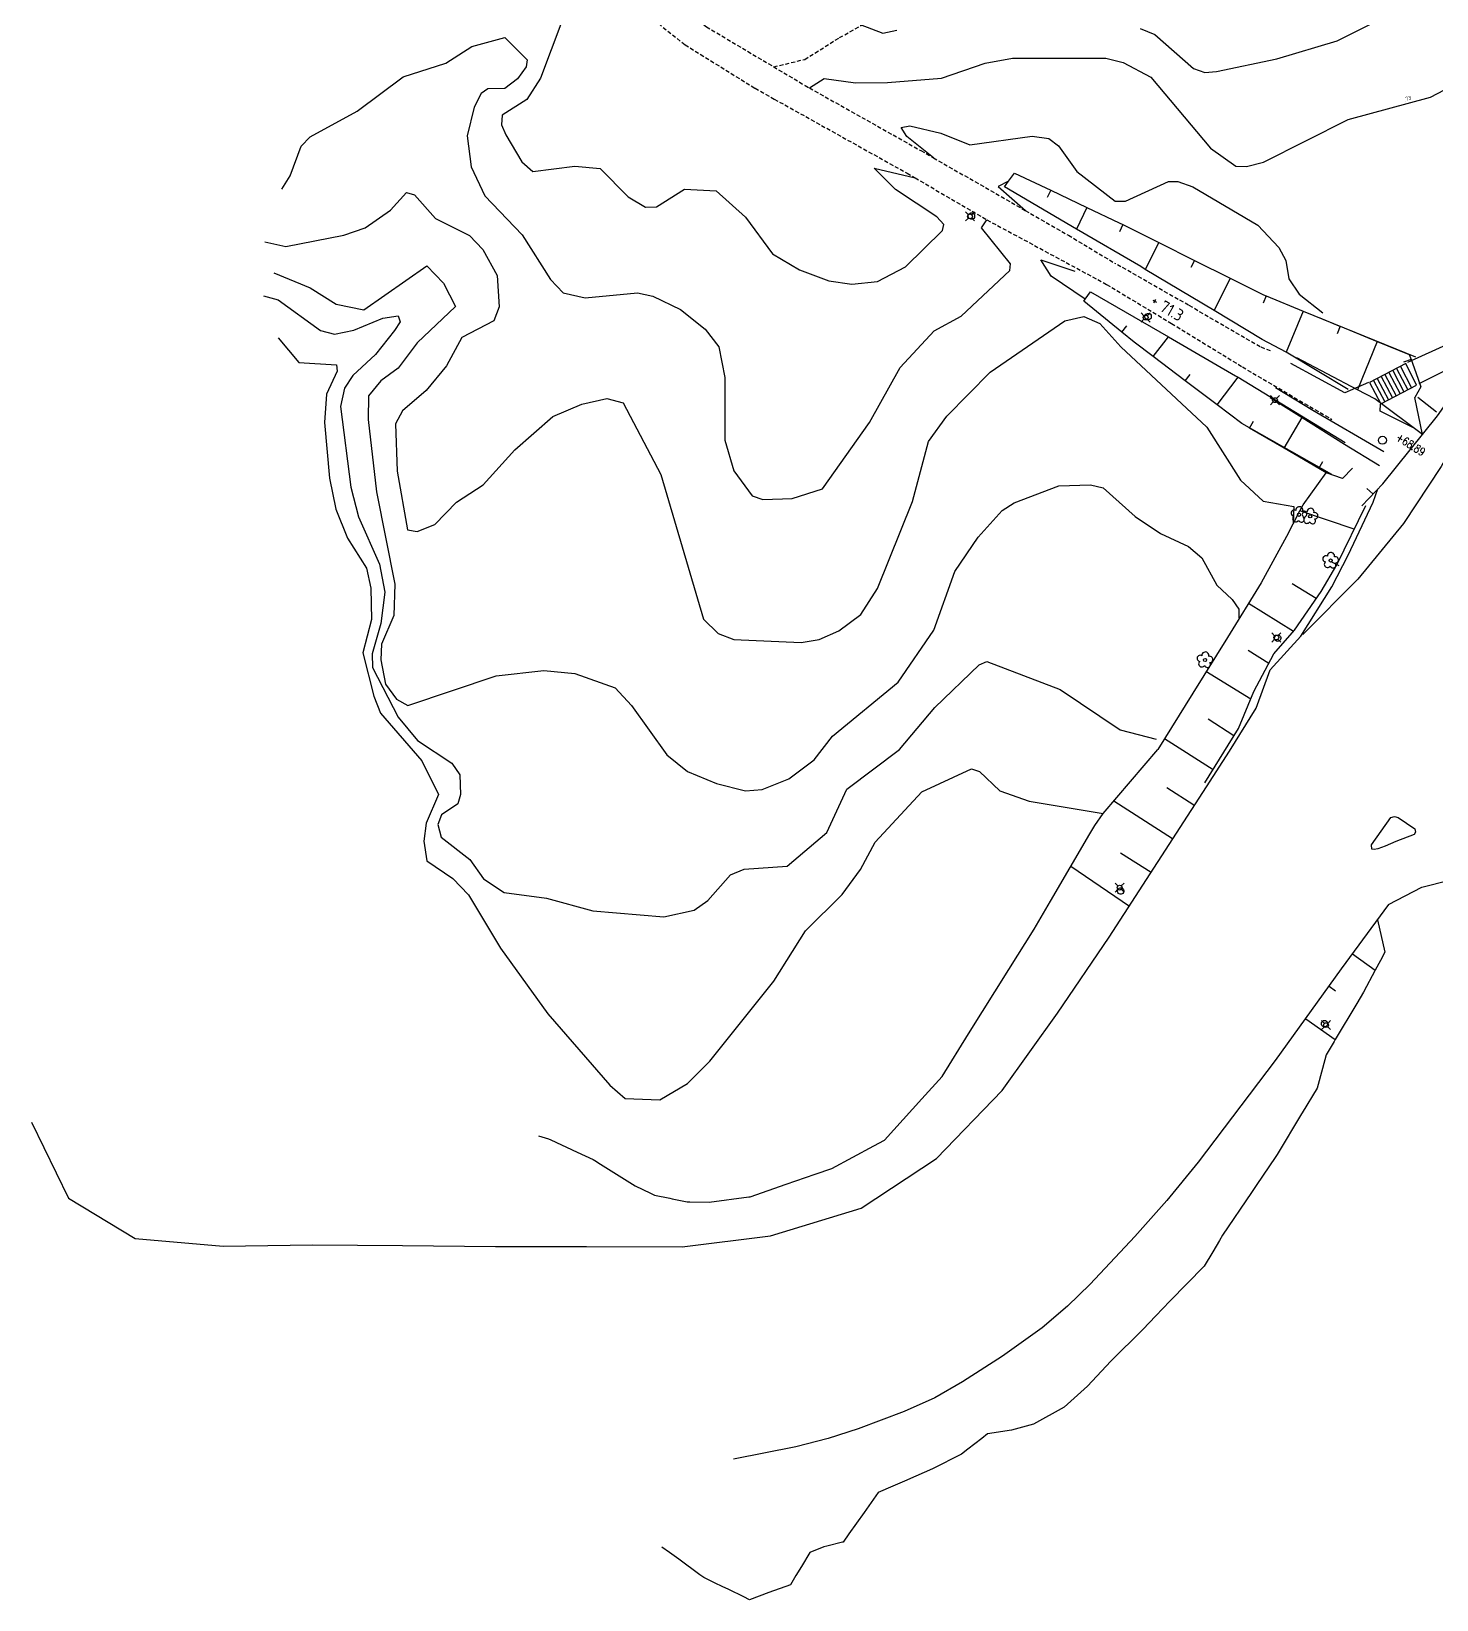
# Model space of a CAD drawing. Header units: metres. Extents: x 152530 to 152967, y 6408371 to 6408801.
# Drawn here: x 152529.9 to 152705.6, y 6408385.5 to 6408581.5 of the extents above; entities that cross this region are included whole.
import ezdxf
from ezdxf.enums import TextEntityAlignment as Align

# ---------------------------------------------------------------- set-up
doc = ezdxf.new("R2010")
doc.units = ezdxf.units.M
doc.linetypes.add('DASHED', pattern=[0.75, 0.5, -0.25])
for name, color, linetype in [('M-BEF-BELYSNINGSSTOLPE', 4, 'Continuous'), ('M-BEF-NIVÅ', 4, 'Continuous'), ('M-BEF-NIVÅKURVA-PRIMÄR-0.5M', 12, 'Continuous'), ('M-BEF-NIVÅKURVA-PRIMÄR-1.0M', 12, 'Continuous'), ('M-BEF-OPTO-INFO', 4, 'Continuous'), ('M-BEF-SLÄNT', 4, 'Continuous'), ('M-BEF-VÄGKANT', 1, 'DASHED'), ('OLD-M-BEF-BELYSNINGSSTOLPE', 7, 'Continuous'), ('OLD-M-BEF-BRUNNAR-INMÄTT', 7, 'Continuous'), ('OLD-M-BEF-DIKE', 7, 'Continuous'), ('OLD-M-BEF-MARKLINJE', 7, 'Continuous'), ('OLD-M-BEF-MUR', 7, 'Continuous'), ('OLD-M-BEF-SLÄNT', 7, 'Continuous'), ('OLD-M-BEF-TRAPPA', 7, 'Continuous'), ('OLD-M-BEF-TRÄD', 7, 'Continuous'), ('OLD-M-BEF-VA-TEXT', 7, 'Continuous'), ('OLD-M-BEF-VÄGKANT', 7, 'Continuous'), ('OLD-M-BEF-VÄGMARKERING', 7, 'Continuous'), ('OLD-M-BEF-VÄGRÄCKE', 7, 'Continuous')]:
    doc.layers.add(name, color=color, linetype=linetype)
doc.styles.add('ISO', font='iso8', dxfattribs={"height": 2.5})
doc.styles.add('RomanS', font='ROMANS', dxfattribs={"width": 0.9})

# ---------------------------------------------------------------- blocks, each defined once
blk = doc.blocks.new('osynlig cirkel')
blk.add_circle((0, 0), 0.005)
blk = doc.blocks.new('OSYNLIG')
blk.add_blockref('osynlig cirkel', (0, 0))
blk = doc.blocks.new('PRI_NIVÅ_HÖJDPUNKT_ISM')
for p, q in [((-0.25, 0), (0.25, 0)), ((0, 0.25), (0, -0.25))]:
    blk.add_line(p, q)
blk = doc.blocks.new('PRI_L_BELYS')
for points in [[(-0.21, 0.21, 0), (-0.57, 0.57, 0)], [(0.21, 0.21, 0), (0.57, 0.57, 0)], [(-0.21, -0.21, 0), (-0.57, -0.57, 0)], [(0.21, -0.21, 0), (0.57, -0.57, 0)]]:
    blk.add_polyline3d(points)
blk.add_circle((0, 0), 0.3)
blk = doc.blocks.new('LÖVTRÄD')
blk.add_circle((0, 0), 0.2)
for centre, radius, start, end in [((-0.601762, 0.206006), 0.384732, 57.341651, 261.23001), ((0.047722, 0.56156), 0.443002, 345.022908, 184.096476), ((0.585988, 0.07036), 0.392534, 269.444378, 106.321877), ((-0.395828, -0.476108), 0.401424, 131.233971, 330.911027), ((0.306072, -0.564084), 0.367104, 196.976003, 41.224955)]:
    blk.add_arc(centre, radius, start, end)
blk = doc.blocks.new('BRUNN')
at = {"linetype": 'Continuous'}
blk.add_circle((0, 0), 0.5, dxfattribs=at)

msp = doc.modelspace()

# ---------------------------------------------------------------- linework, layer by layer
at = {"layer": 'M-BEF-NIVÅKURVA-PRIMÄR-0.5M', "lineweight": -3}
for points in [[(152668.51, 6408581.82), (152670.33, 6408581.08), (152675.19, 6408576.82), (152676.61, 6408576.33), (152678.06, 6408576.44), (152685.59, 6408578.06), (152693.14, 6408580.31), (152709.78, 6408588.66)], [(152596.23, 6408582.69), (152593.57, 6408575.64), (152591.88, 6408572.95), (152588.78, 6408571.02), (152588.71, 6408569.78), (152589.23, 6408568.54), (152591.24, 6408565.16), (152592.62, 6408563.95), (152597.86, 6408564.62), (152601.03, 6408564.35), (152604.54, 6408560.78), (152606.69, 6408559.51), (152608.05, 6408559.56), (152611.55, 6408561.76), (152615.51, 6408561.53), (152619.19, 6408558.26), (152622.58, 6408553.67), (152625.93, 6408551.68), (152629.59, 6408550.3), (152632.49, 6408549.88), (152635.69, 6408550.23), (152639.17, 6408552.03), (152643.81, 6408556.58), (152643.96, 6408557.32), (152643.12, 6408558.31), (152637.94, 6408561.71), (152635.28, 6408564.39), (152640.39, 6408563.16)], [(152633.51, 6408582.34), (152636.37, 6408581.23), (152638.11, 6408581.61)], [(152642.67, 6408565.68), (152639.35, 6408568.34), (152638.65, 6408569.44), (152639.72, 6408569.67), (152643.59, 6408568.75), (152647.23, 6408567.31), (152655.02, 6408568.39), (152657.08, 6408568.1), (152658.31, 6408567.15), (152660.62, 6408563.96), (152665.4, 6408560.25), (152666.7, 6408560.25), (152672.06, 6408562.69), (152673.24, 6408562.73), (152675.1, 6408562.05), (152683.21, 6408557.25), (152685.84, 6408554.45), (152686.73, 6408552.83), (152687.11, 6408550.53), (152688.4, 6408548.62), (152691.34, 6408546.29)], [(152559.13, 6408555.18), (152561.74, 6408554.6), (152568.99, 6408556), (152571.64, 6408556.9), (152574.83, 6408559.11), (152576.8, 6408561.32), (152577.81, 6408561.05), (152580.45, 6408558.09), (152584.69, 6408555.96), (152586.37, 6408554.22), (152588.17, 6408550.95), (152588.4, 6408547.06), (152587.75, 6408545.28), (152583.74, 6408543.2), (152581.82, 6408539.68), (152579.28, 6408536.6), (152576.32, 6408534.03), (152575.43, 6408532.43), (152575.67, 6408526.49), (152576.93, 6408519.19), (152578.15, 6408518.97), (152580.37, 6408519.85), (152583.07, 6408522.64), (152586.39, 6408524.8), (152590.38, 6408529.17), (152595.12, 6408533.33), (152598.75, 6408534.88), (152601.87, 6408535.59), (152603.89, 6408535.03), (152608.59, 6408526.08), (152613.94, 6408508.02), (152615.79, 6408506.24), (152617.73, 6408505.46), (152626.13, 6408505.08), (152628.4, 6408505.46), (152630.85, 6408506.56), (152633.59, 6408508.61), (152635.69, 6408511.84), (152640.05, 6408522.73), (152642.07, 6408530.2), (152644.37, 6408533.39), (152649.75, 6408538.87), (152659.11, 6408545.29), (152661.48, 6408545.82), (152663.49, 6408544.96), (152666.09, 6408542.05), (152676.83, 6408532), (152681.06, 6408525.4), (152683.9, 6408522.74), (152687.74, 6408522.08), (152687.63, 6408519.92)], [(152661.64, 6408548.01), (152657.4, 6408550.89), (152656.1, 6408552.94), (152660.37, 6408551.49)], [(152558.93, 6408548.41), (152560.79, 6408547.9), (152566.08, 6408544.08), (152567.81, 6408543.62), (152570.24, 6408544.15), (152573.87, 6408545.62), (152575.79, 6408545.9), (152576.02, 6408545.16), (152575.32, 6408544.09), (152572.93, 6408541.07), (152570.1, 6408538.45), (152569.08, 6408536.86), (152568.57, 6408534.57), (152569.86, 6408524.52), (152570.83, 6408520.81), (152573.44, 6408514.88), (152574.1, 6408511.38), (152573.61, 6408507.46), (152572.52, 6408503.67), (152572.56, 6408501.96), (152575.8, 6408495.75), (152578.2, 6408492.85), (152582.47, 6408490), (152583.49, 6408488.55), (152583.59, 6408486.09), (152583.22, 6408484.92), (152581.21, 6408483.55), (152580.75, 6408482.35), (152581.15, 6408480.76), (152584.72, 6408477.96), (152586.44, 6408475.54), (152589.01, 6408473.86), (152594.32, 6408473.14), (152600.11, 6408471.55), (152608.98, 6408470.83), (152612.77, 6408471.64), (152614.49, 6408472.83), (152617.32, 6408476.07), (152619.03, 6408476.78), (152624.4, 6408477.16), (152629.37, 6408481.36), (152631.85, 6408486.76), (152638.45, 6408491.71), (152642.87, 6408496.96), (152648.39, 6408502.31), (152649.36, 6408502.7), (152658.53, 6408499.24), (152666.02, 6408494.16), (152670.52, 6408493.01)]]:
    msp.add_lwpolyline(points, dxfattribs=at)
at = {"layer": 'M-BEF-NIVÅKURVA-PRIMÄR-1.0M', "lineweight": -3}
for points in [[(152627.18, 6408574.4), (152629.04, 6408575.58), (152632.95, 6408575.06), (152636.93, 6408575.07), (152643.69, 6408575.64), (152649.16, 6408577.48), (152652.56, 6408578.11), (152664.24, 6408578.12), (152666.38, 6408577.6), (152669.85, 6408575.73), (152677.32, 6408566.87), (152680.49, 6408564.64), (152681.8, 6408564.58), (152683.91, 6408565.13), (152694.53, 6408570.45), (152704.79, 6408573.26), (152710.83, 6408576.42), (152721.95, 6408580.15), (152722.54, 6408581.21), (152722.42, 6408583.3)], [(152561.22, 6408561.75), (152562.29, 6408563.42), (152563.64, 6408567.12), (152564.8, 6408568.28), (152570.65, 6408571.52), (152576.39, 6408575.8), (152581.75, 6408577.48), (152584.98, 6408579.59), (152589.12, 6408580.72), (152591.91, 6408577.93), (152591.78, 6408577.05), (152590.68, 6408575.55), (152589.12, 6408574.33), (152586.98, 6408574.29), (152586.15, 6408573.7), (152585.26, 6408571.98), (152584.42, 6408568.4), (152584.9, 6408564.53), (152586.6, 6408560.92), (152591.26, 6408556.04), (152594.82, 6408550.46), (152596.41, 6408548.78), (152599.15, 6408548.17), (152605.71, 6408548.78), (152607.59, 6408548.38), (152611.07, 6408546.71), (152614.13, 6408544.25), (152615.87, 6408542.03), (152616.59, 6408538.21), (152616.59, 6408530.37), (152617.73, 6408526.54), (152620.01, 6408523.44), (152621.36, 6408522.98), (152625.02, 6408523.11), (152628.83, 6408524.31), (152634.68, 6408532.61), (152638.54, 6408539.47), (152642.78, 6408544.05), (152646.14, 6408545.88), (152652.22, 6408551.57), (152652.32, 6408552.41), (152648.69, 6408556.93), (152649.37, 6408557.92)], [(152652.08, 6408562.77), (152650.76, 6408562.07), (152654.17, 6408559.08)], [(152560.24, 6408551.31), (152564.77, 6408549.4), (152568.05, 6408547.38), (152571.5, 6408546.66), (152579.37, 6408552.17), (152581.44, 6408549.99), (152582.94, 6408547.07), (152578.15, 6408542.55), (152575.79, 6408539.39), (152573.63, 6408537.81), (152572.08, 6408535.94), (152572.03, 6408532.98), (152573.09, 6408523.91), (152575.37, 6408512.39), (152575.25, 6408508.46), (152573.69, 6408504.9), (152573.63, 6408502.94), (152574.2, 6408499.87), (152575.56, 6408498.02), (152577, 6408497.24), (152588.01, 6408500.91), (152593.98, 6408501.61), (152597.86, 6408501.24), (152602.89, 6408499.44), (152604.93, 6408497.21), (152609.34, 6408491.06), (152611.96, 6408488.96), (152615.55, 6408487.49), (152619.19, 6408486.57), (152621.27, 6408486.72), (152624.62, 6408488.07), (152627.76, 6408490.44), (152630.08, 6408493.4), (152638.28, 6408500.15), (152642.74, 6408506.64), (152645.37, 6408513.96), (152648.28, 6408518.27), (152651.26, 6408521.6), (152652.78, 6408522.55), (152658.37, 6408524.69), (152662.3, 6408524.79), (152663.9, 6408524.41), (152667.87, 6408520.85), (152671.07, 6408518.72), (152674.56, 6408517.09), (152676.21, 6408515.68), (152678.11, 6408512.26), (152680, 6408510.46), (152680.86, 6408509.24), (152680.86, 6408508.19)], [(152560.78, 6408543.17), (152563.37, 6408540.07), (152568.09, 6408539.8), (152568.15, 6408538.99), (152566.82, 6408536.11), (152566.59, 6408532.57), (152567.2, 6408525.64), (152567.97, 6408521.76), (152569.44, 6408518.15), (152571.84, 6408514.39), (152572.37, 6408511.88), (152572.44, 6408507.96), (152571.38, 6408503.82), (152572.72, 6408498.39), (152573.59, 6408496.27), (152578.72, 6408490.31), (152580.82, 6408486.1), (152579.29, 6408482.52), (152578.98, 6408480.26), (152579.38, 6408477.79), (152582.63, 6408475.59), (152584.56, 6408473.57), (152588.55, 6408466.88), (152594.5, 6408458.68), (152602.22, 6408449.76), (152604.16, 6408448.1), (152608.5, 6408447.92), (152611.95, 6408450), (152614.75, 6408452.77), (152622.73, 6408462.78), (152626.68, 6408469.08), (152631.29, 6408473.59), (152633.58, 6408476.73), (152635.39, 6408480.13), (152641.22, 6408486.42), (152647.43, 6408489.32), (152648.45, 6408488.99), (152650.97, 6408486.57), (152654.66, 6408485.25), (152663.89, 6408483.71)]]:
    msp.add_lwpolyline(points, dxfattribs=at)
at = {"layer": 'M-BEF-OPTO-INFO'}
for p, q in [((152647.03, 6408558.45), (152647.08, 6408558.57)), ((152647.03, 6408558.33), (152647.03, 6408558.45)), ((152647.07, 6408558.2), (152647.03, 6408558.33)), ((152647.15, 6408558.1), (152647.07, 6408558.2)), ((152647.08, 6408558.57), (152647.15, 6408558.67)), ((152647.15, 6408558.67), (152647.25, 6408558.74)), ((152647.25, 6408558.03), (152647.15, 6408558.1)), ((152647.25, 6408558.74), (152647.37, 6408558.78)), ((152647.37, 6408557.99), (152647.25, 6408558.03)), ((152647.37, 6408558.78), (152647.49, 6408558.78)), ((152647.49, 6408557.99), (152647.37, 6408557.99)), ((152647.49, 6408558.78), (152647.61, 6408558.74)), ((152647.61, 6408558.03), (152647.49, 6408557.99)), ((152647.61, 6408558.74), (152647.71, 6408558.67)), ((152647.71, 6408558.1), (152647.61, 6408558.03)), ((152647.71, 6408558.67), (152647.79, 6408558.57)), ((152647.79, 6408558.2), (152647.71, 6408558.1)), ((152647.79, 6408558.57), (152647.83, 6408558.45)), ((152647.83, 6408558.32), (152647.79, 6408558.2)), ((152647.83, 6408558.45), (152647.83, 6408558.32)), ((152669.11, 6408545.89), (152669.16, 6408546.01)), ((152669.11, 6408545.76), (152669.11, 6408545.89)), ((152669.15, 6408545.64), (152669.11, 6408545.76)), ((152669.23, 6408545.54), (152669.15, 6408545.64)), ((152669.16, 6408546.01), (152669.23, 6408546.11)), ((152669.23, 6408546.11), (152669.33, 6408546.18)), ((152669.33, 6408545.47), (152669.23, 6408545.54)), ((152669.33, 6408546.18), (152669.45, 6408546.22)), ((152669.45, 6408545.43), (152669.33, 6408545.47)), ((152669.45, 6408546.22), (152669.57, 6408546.22)), ((152669.57, 6408545.43), (152669.45, 6408545.43)), ((152669.57, 6408546.22), (152669.69, 6408546.18)), ((152669.69, 6408545.47), (152669.57, 6408545.43)), ((152669.69, 6408546.18), (152669.79, 6408546.11)), ((152669.79, 6408545.54), (152669.69, 6408545.47)), ((152669.79, 6408546.11), (152669.87, 6408546.01)), ((152669.87, 6408545.64), (152669.79, 6408545.54)), ((152669.87, 6408546.01), (152669.91, 6408545.89)), ((152669.91, 6408545.76), (152669.87, 6408545.64)), ((152669.91, 6408545.89), (152669.91, 6408545.76)), ((152685.33, 6408505.78), (152685.39, 6408505.89)), ((152685.39, 6408505.89), (152685.48, 6408505.98)), ((152685.48, 6408505.98), (152685.6, 6408506.02)), ((152685.6, 6408506.02), (152685.72, 6408506.04)), ((152685.72, 6408506.04), (152685.85, 6408506.01)), ((152685.85, 6408506.01), (152685.95, 6408505.95)), ((152685.95, 6408505.95), (152686.04, 6408505.85)), ((152685.3, 6408505.66), (152685.33, 6408505.78)), ((152685.31, 6408505.54), (152685.3, 6408505.66)), ((152685.36, 6408505.42), (152685.31, 6408505.54)), ((152685.44, 6408505.33), (152685.36, 6408505.42)), ((152685.55, 6408505.26), (152685.44, 6408505.33)), ((152685.68, 6408505.24), (152685.55, 6408505.26)), ((152685.8, 6408505.25), (152685.68, 6408505.24)), ((152685.91, 6408505.3), (152685.8, 6408505.25)), ((152686.01, 6408505.38), (152685.91, 6408505.3)), ((152686.07, 6408505.49), (152686.01, 6408505.38)), ((152686.04, 6408505.85), (152686.09, 6408505.74)), ((152686.1, 6408505.61), (152686.07, 6408505.49)), ((152686.09, 6408505.74), (152686.1, 6408505.61)), ((152665.69, 6408474.09), (152665.73, 6408474.21)), ((152665.69, 6408473.96), (152665.69, 6408474.09)), ((152665.73, 6408473.84), (152665.69, 6408473.96)), ((152665.73, 6408474.21), (152665.8, 6408474.31)), ((152665.8, 6408473.74), (152665.73, 6408473.84)), ((152665.8, 6408474.31), (152665.91, 6408474.38)), ((152665.9, 6408473.67), (152665.8, 6408473.74)), ((152666.02, 6408473.63), (152665.9, 6408473.67)), ((152665.91, 6408474.38), (152666.03, 6408474.42)), ((152666.15, 6408473.63), (152666.02, 6408473.63)), ((152666.03, 6408474.42), (152666.15, 6408474.42)), ((152666.15, 6408474.42), (152666.27, 6408474.38)), ((152666.27, 6408473.67), (152666.15, 6408473.63)), ((152666.27, 6408474.38), (152666.37, 6408474.3)), ((152666.37, 6408473.74), (152666.27, 6408473.67)), ((152666.37, 6408474.3), (152666.44, 6408474.2)), ((152666.44, 6408473.84), (152666.37, 6408473.74)), ((152666.44, 6408474.2), (152666.48, 6408474.08)), ((152666.48, 6408473.96), (152666.44, 6408473.84)), ((152666.48, 6408474.08), (152666.48, 6408473.96)), ((152691.16, 6408457.46), (152691.18, 6408457.59)), ((152691.18, 6408457.34), (152691.16, 6408457.46)), ((152691.18, 6408457.59), (152691.24, 6408457.7)), ((152691.24, 6408457.23), (152691.18, 6408457.34)), ((152691.24, 6408457.7), (152691.33, 6408457.79)), ((152691.32, 6408457.14), (152691.24, 6408457.23)), ((152691.44, 6408457.08), (152691.32, 6408457.14)), ((152691.33, 6408457.79), (152691.44, 6408457.84)), ((152691.44, 6408457.84), (152691.56, 6408457.86)), ((152691.56, 6408457.06), (152691.44, 6408457.08)), ((152691.56, 6408457.86), (152691.68, 6408457.84)), ((152691.68, 6408457.08), (152691.56, 6408457.06)), ((152691.68, 6408457.84), (152691.8, 6408457.79)), ((152691.79, 6408457.14), (152691.68, 6408457.08)), ((152691.88, 6408457.23), (152691.79, 6408457.14)), ((152691.8, 6408457.79), (152691.88, 6408457.7)), ((152691.88, 6408457.7), (152691.94, 6408457.59)), ((152691.94, 6408457.34), (152691.88, 6408457.23)), ((152691.94, 6408457.59), (152691.96, 6408457.46)), ((152691.96, 6408457.46), (152691.94, 6408457.34))]:
    msp.add_line(p, q, dxfattribs=at)
at = {"layer": 'M-BEF-SLÄNT', "lineweight": -3}
for points, elevation in [([(152694.51, 6408536.7), (152686.78, 6408541.37), (152683.75, 6408542.97), (152677.76, 6408546.57), (152669.16, 6408551.73), (152668.59, 6408552.08), (152660.57, 6408556.77), (152651.54, 6408562.04), (152652.08, 6408562.77), (152652.81, 6408563.76)], 70.17), ([(152652.81, 6408563.76), (152657.33, 6408561.62), (152661.85, 6408559.47), (152665.88, 6408557.56), (152666.36, 6408557.32), (152670.84, 6408555.09), (152675.31, 6408552.85), (152679.78, 6408550.62), (152683.92, 6408548.55), (152684.26, 6408548.41), (152688.89, 6408546.51), (152702.91, 6408540.8)], 72.39), ([(152657.33, 6408561.62), (152656.9, 6408560.71)], 72.42), ([(152661.85, 6408559.47), (152660.57, 6408556.77)], 72.44), ([(152666.36, 6408557.32), (152665.92, 6408556.43)], 72.46), ([(152670.84, 6408555.09), (152669.16, 6408551.73)], 72.44), ([(152675.31, 6408552.85), (152674.86, 6408551.96)], 72.41), ([(152679.78, 6408550.62), (152677.76, 6408546.57)], 72.39), ([(152692.49, 6408526.11), (152681.22, 6408532.45), (152678.13, 6408534.79), (152674.14, 6408537.8), (152670.16, 6408540.82), (152667.75, 6408542.64), (152666.21, 6408543.89), (152661.46, 6408547.76), (152661.64, 6408548.01), (152662.32, 6408548.93), (152672.04, 6408543.3), (152680.43, 6408538.44), (152680.75, 6408538.24)], 72.06), ([(152684.26, 6408548.41), (152683.89, 6408547.49)], 72.37), ([(152688.89, 6408546.51), (152686.78, 6408541.37)], 72.43), ([(152666.21, 6408543.89), (152666.85, 6408544.67)], 71.66), ([(152670.16, 6408540.82), (152672.04, 6408543.3)], 71.73), ([(152674.14, 6408537.8), (152674.75, 6408538.6)], 71.77), ([(152678.13, 6408534.79), (152680.75, 6408538.24)], 71.8), ([(152680.75, 6408538.24), (152694.15, 6408530.11)], 72.06)]:
    msp.add_lwpolyline(points, dxfattribs=dict(at, elevation=elevation))
at = {"layer": 'M-BEF-VÄGKANT', "lineweight": -3}
for points in [[(152564.87, 6408659.98), (152569.28, 6408655.03), (152576.37, 6408646.58), (152582.77, 6408637.42), (152584.74, 6408634.33), (152588.99, 6408627.68), (152590.13, 6408625.88), (152592.03, 6408621.45), (152594, 6408616.82), (152594.5, 6408615.66), (152596.56, 6408609.55), (152598.89, 6408602.64), (152601.42, 6408596.2), (152601.84, 6408595.46), (152603.6, 6408592.34), (152607.6, 6408587.5), (152614.3, 6408582.05), (152626.64, 6408574.71), (152627.18, 6408574.4), (152641.12, 6408566.57), (152642.67, 6408565.68), (152654.16, 6408559.08), (152659.54, 6408556), (152665.42, 6408552.45)], [(152562.97, 6408656.93), (152569.96, 6408649.06), (152579.76, 6408636.08), (152587.32, 6408624.4), (152591.09, 6408615.05), (152593.04, 6408609.5), (152595.82, 6408601.57), (152597.69, 6408596.42), (152598.17, 6408595.12), (152600.2, 6408591.36), (152602.38, 6408588.27), (152605.95, 6408584.3), (152611.63, 6408579.8), (152620.39, 6408574.36), (152622.79, 6408573.01), (152639.38, 6408563.75), (152640.39, 6408563.16), (152649.36, 6408557.92), (152664.32, 6408549.85)], [(152622.72, 6408577.04), (152626.6, 6408577.97), (152630.93, 6408580.69), (152638.64, 6408584.96), (152648.18, 6408589.89), (152659.1, 6408595.8), (152670.08, 6408600.64), (152685.35, 6408608.09), (152706.56, 6408618.72), (152720.4, 6408625.48), (152742.59, 6408635.79), (152762.71, 6408646.02), (152767.9, 6408648.96)]]:
    msp.add_lwpolyline(points, dxfattribs=at)
at = {"layer": 'M-BEF-VÄGKANT'}
for points in [[(152684.8, 6408541.54), (152683.51, 6408542.04), (152674.57, 6408547.24), (152665.42, 6408552.45)], [(152664.32, 6408549.85), (152672.44, 6408544.97), (152681.3, 6408539.53), (152692.49, 6408532.96)]]:
    msp.add_lwpolyline(points, dxfattribs=at)
at = {"layer": 'OLD-M-BEF-DIKE', "flags": 128}
msp.add_lwpolyline([(152687.04, 6408518.82), (152683.65, 6408512.54), (152679.42, 6408505.74), (152675.08, 6408498.78), (152670.74, 6408491.71)], dxfattribs=at)
at = {"layer": 'OLD-M-BEF-MARKLINJE', "lineweight": -3}
for points, elevation in [([(152699.56, 6408472.33), (152703.71, 6408474.52), (152707.18, 6408475.38), (152710.27, 6408475.09)], 72.95), ([(152699.56, 6408472.33), (152693.64, 6408464.32), (152685.37, 6408452.87), (152675.77, 6408440.14), (152671.83, 6408435.36), (152667.86, 6408430.84), (152662.27, 6408424.91), (152659.43, 6408422.16), (152656.28, 6408419.46), (152651.3, 6408415.92), (152646.3, 6408412.7), (152642.86, 6408410.7), (152639.04, 6408409), (152633.27, 6408406.83), (152629.51, 6408405.62), (152625.49, 6408404.59), (152617.71, 6408403.05)], 73)]:
    msp.add_lwpolyline(points, dxfattribs=dict(at, elevation=elevation))
at = {"layer": 'OLD-M-BEF-MUR', "lineweight": -3}
msp.add_lwpolyline([(152703.79, 6408531.08), (152702.84, 6408535.72)], dxfattribs=at)
at = {"layer": 'OLD-M-BEF-SLÄNT', "lineweight": -3}
for points, elevation in [([(152690.97, 6408545.67), (152693.35, 6408544.69), (152693.52, 6408544.62), (152698.15, 6408542.73), (152702.14, 6408541.09), (152702.37, 6408540.45), (152702.96, 6408538.84), (152703.6, 6408537.06), (152702.84, 6408535.72)], 72.39), ([(152693.52, 6408544.62), (152693.14, 6408543.69)], 72.49), ([(152698.15, 6408542.73), (152695.67, 6408536.69)], 72.55), ([(152703.79, 6408531.08), (152697.85, 6408535.54), (152695.67, 6408536.69), (152688.11, 6408540.67)], 70.17), ([(152702.37, 6408540.45), (152701.43, 6408540.11)], 72.55), ([(152684.78, 6408535.71), (152688.75, 6408533.2), (152694.04, 6408529.87), (152698.41, 6408527.2)], 72.06), ([(152682.19, 6408531.88), (152682.69, 6408532.74)], 71.83), ([(152695.05, 6408526.87), (152693.8, 6408525.61), (152691.77, 6408526.3), (152690.83, 6408526.85), (152686.51, 6408529.37), (152682.19, 6408531.88)], 72.06), ([(152686.51, 6408529.37), (152688.75, 6408533.2)], 71.82), ([(152690.83, 6408526.85), (152691.34, 6408527.71)], 71.81), ([(152687.05, 6408518.81), (152687.63, 6408519.92), (152688.47, 6408521.53), (152688.88, 6408522.31), (152691.77, 6408526.3)], 71.69), ([(152697.58, 6408523.68), (152696.83, 6408524.33)], 73.48), ([(152695.27, 6408519.27), (152688.47, 6408521.53)], 73.41), ([(152693.39, 6408514.68), (152692.49, 6408515.13)], 73.45), ([(152690.53, 6408510.58), (152687.5, 6408512.44)], 73.24), ([(152687.69, 6408506.46), (152682.04, 6408509.95)], 73.09), ([(152684.61, 6408502.49), (152682, 6408504.09)], 72.84), ([(152682.33, 6408498.01), (152676.74, 6408501.45)], 72.87), ([(152680.24, 6408493.44), (152677, 6408495.5)], 72.97), ([(152677.62, 6408489.18), (152671.56, 6408493.04)], 72.85), ([(152593.3, 6408443.45), (152594.58, 6408443.07), (152594.85, 6408442.94), (152598.15, 6408441.4), (152600.14, 6408440.47), (152600.35, 6408440.34), (152601.05, 6408439.9), (152604.07, 6408438.02), (152605.38, 6408437.2), (152607.32, 6408436.29), (152607.83, 6408436.04), (152609.74, 6408435.64), (152610.01, 6408435.58), (152611.9, 6408435.19), (152612.22, 6408435.18), (152614.63, 6408435.15), (152619.61, 6408435.81), (152619.79, 6408435.83), (152624.27, 6408437.38), (152627.89, 6408438.64), (152630, 6408439.37), (152635.21, 6408442.18), (152636.55, 6408442.91), (152641.22, 6408448.06), (152643.76, 6408450.86), (152647.08, 6408456.18), (152652.09, 6408464.21), (152655.25, 6408469.28), (152657.29, 6408472.76), (152662.23, 6408481.19), (152662.84, 6408482.23), (152663.89, 6408483.71), (152670.74, 6408491.71)], 64.24), ([(152675.24, 6408484.77), (152671.86, 6408486.92)], 72.83), ([(152672.56, 6408480.55), (152665.21, 6408485.26)], 72.69), ([(152669.87, 6408476.33), (152666.05, 6408478.76)], 72.56), ([(152667.18, 6408472.12), (152659.83, 6408477.09)], 72.42), ([(152698.16, 6408470.42), (152699.08, 6408466.38), (152698.54, 6408465.36), (152697.88, 6408464.13), (152696.42, 6408461.4), (152695.58, 6408459.98), (152692.9, 6408455.46), (152692.77, 6408455.24), (152691.77, 6408453.55), (152691.32, 6408451.87), (152690.65, 6408449.4), (152688.77, 6408446.3), (152688.69, 6408446.17), (152685.63, 6408441.11), (152685.4, 6408440.73), (152683.1, 6408437.34), (152682.45, 6408436.37), (152678.82, 6408431.02), (152678.43, 6408430.34), (152677.59, 6408428.93), (152676.53, 6408427.14), (152672.24, 6408422.77), (152670.48, 6408420.94), (152668.83, 6408419.23), (152664.84, 6408415.29), (152662.51, 6408412.77), (152661.94, 6408412.16), (152659.01, 6408409.52), (152655.2, 6408407.41), (152652.44, 6408406.64), (152649.44, 6408406.19), (152648.71, 6408405.62), (152646.99, 6408404.29), (152646.19, 6408403.67), (152642.56, 6408401.82), (152640.49, 6408400.91), (152639.08, 6408400.3), (152637.62, 6408399.66), (152635.79, 6408398.86), (152634.02, 6408396.37), (152632.12, 6408393.69), (152631.38, 6408392.66), (152631.31, 6408392.64), (152629.34, 6408392.16), (152628.96, 6408392.07), (152627.22, 6408391.37), (152626.17, 6408389.61), (152625.48, 6408388.48), (152624.8, 6408387.34), (152622.11, 6408386.36), (152619.71, 6408385.47), (152618.98, 6408385.83), (152617.09, 6408386.74), (152616.27, 6408387.13), (152615.41, 6408387.55), (152613.97, 6408388.24), (152613.5, 6408388.58), (152612.65, 6408389.2), (152611.7, 6408389.89), (152610.84, 6408390.52), (152609.68, 6408391.37), (152608.74, 6408392.05)], 72.9), ([(152695.07, 6408466.19), (152697.88, 6408464.13)], 72.86), ([(152692.13, 6408462.15), (152692.94, 6408461.57)], 72.82), ([(152689.22, 6408458.08), (152692.9, 6408455.46)], 72.75)]:
    msp.add_lwpolyline(points, dxfattribs=dict(at, elevation=elevation))
at = {"layer": 'OLD-M-BEF-SLÄNT'}
msp.add_lwpolyline([(152676.61, 6408487.55), (152680.8, 6408494.35), (152682.73, 6408498.96), (152685.24, 6408503.69), (152687.82, 6408506.62), (152691.13, 6408511.46), (152693.08, 6408514.81), (152696.71, 6408522.2)], dxfattribs=at)
at = {"layer": 'OLD-M-BEF-TRAPPA'}
for p, q in [((152701.72, 6408539.96), (152697.19, 6408537.58)), ((152700.56, 6408539.35), (152701.96, 6408536.67)), ((152701.04, 6408539.6), (152702.44, 6408536.92)), ((152703.04, 6408537.24), (152701.72, 6408539.96)), ((152697.19, 6408537.58), (152698.6, 6408534.91)), ((152697.67, 6408537.84), (152699.08, 6408535.16)), ((152698.15, 6408538.09), (152699.56, 6408535.41)), ((152698.63, 6408538.34), (152700.04, 6408535.66)), ((152699.11, 6408538.59), (152700.52, 6408535.91)), ((152699.59, 6408538.85), (152701, 6408536.17)), ((152700.08, 6408539.1), (152701.48, 6408536.42)), ((152698.6, 6408534.91), (152703.04, 6408537.24))]:
    msp.add_line(p, q, dxfattribs=at)
at = {"layer": 'OLD-M-BEF-VÄGKANT'}
for points in [[(152701.97, 6408540.12), (152710.72, 6408544.1), (152716.98, 6408553.73), (152722.76, 6408562.8), (152725.98, 6408564.8)], [(152703.4, 6408537.48), (152711.13, 6408541.34), (152712.3, 6408542.58), (152712.76, 6408542.32), (152711.88, 6408542.14)], [(152697.05, 6408537.59), (152694.11, 6408536.3), (152687.33, 6408539.97)], [(152685.45, 6408536.98), (152690.11, 6408534.12), (152698.98, 6408528.95)], [(152703.22, 6408535.75), (152705.54, 6408533.91)], [(152702.83, 6408531.82), (152698.52, 6408534), (152698.54, 6408534.88)], [(152529.94, 6408445.14), (152534.58, 6408435.63), (152542.91, 6408430.59), (152553.91, 6408429.67), (152565.09, 6408429.82), (152576.32, 6408429.75), (152587.95, 6408429.6), (152599.33, 6408429.61), (152611.27, 6408429.55), (152622.3, 6408430.94), (152633.65, 6408434.39), (152643.05, 6408440.61), (152651.27, 6408449.09), (152658.2, 6408458.75), (152664.64, 6408468.28), (152676.8, 6408487.07), (152679.68, 6408491.53), (152683.03, 6408496.89), (152684.76, 6408501.68), (152688.61, 6408505.87), (152692.46, 6408512.05), (152694.51, 6408516.03), (152697.64, 6408522.63), (152698.23, 6408524.28)]]:
    msp.add_lwpolyline(points, dxfattribs=at)
at = {"layer": 'OLD-M-BEF-VÄGKANT', "lineweight": -3}
msp.add_lwpolyline([(152699.83, 6408483.23), (152700.31, 6408483.36), (152700.74, 6408483.23), (152702.83, 6408481.8), (152702.94, 6408481.37), (152702.74, 6408481.08), (152700.45, 6408480.22), (152699.15, 6408479.65), (152698.2, 6408479.29), (152697.78, 6408479.22), (152697.48, 6408479.26), (152697.43, 6408479.82)], close=True, dxfattribs=at)
at = {"layer": 'OLD-M-BEF-VÄGMARKERING'}
msp.add_lwpolyline([(152713.04, 6408541.49), (152710.35, 6408534.69), (152706.15, 6408527.09), (152701.42, 6408519.98), (152695.74, 6408513.02), (152688.83, 6408506.09)], dxfattribs=at)
at = {"layer": 'OLD-M-BEF-VÄGRÄCKE', "flags": 128}
msp.add_lwpolyline([(152696.23, 6408522.18), (152698.83, 6408524.91), (152705.66, 6408533.41), (152706.48, 6408534.53), (152707.86, 6408536.57), (152709.66, 6408538.98), (152712.33, 6408542.69), (152712.33, 6408542.62)], dxfattribs=at)

# ---------------------------------------------------------------- block references
at = {"layer": 'M-BEF-BELYSNINGSSTOLPE', "lineweight": -3}
for p in [(152647.25, 6408558.35, 72.05), (152669.2, 6408545.71, 71.19)]:
    msp.add_blockref('PRI_L_BELYS', p, dxfattribs=at)
at = {"layer": 'M-BEF-NIVÅ', "lineweight": -3, "rotation": 331.1189993021809}
msp.add_blockref('PRI_NIVÅ_HÖJDPUNKT_ISM', (152670.32, 6408547.76, 71.33), dxfattribs=at)
at = {"layer": 'M-BEF-NIVÅKURVA-PRIMÄR-1.0M', "lineweight": -3}
msp.add_blockref('OSYNLIG', (152701.71, 6408572.76, 73), dxfattribs=at)
at = {"layer": 'OLD-M-BEF-BELYSNINGSSTOLPE', "lineweight": -3}
for p in [(152685.36, 6408535.38, 70.62), (152685.53, 6408505.72, 72.54), (152665.95, 6408474.46, 71.58), (152691.75, 6408457.28, 71.82)]:
    msp.add_blockref('PRI_L_BELYS', p, dxfattribs=at)
at = {"layer": 'OLD-M-BEF-BRUNNAR-INMÄTT'}
msp.add_blockref('BRUNN', (152698.8, 6408530.37), dxfattribs=at)
at = {"layer": 'OLD-M-BEF-TRÄD'}
for p in [(152688.36, 6408521.06), (152689.76, 6408520.86), (152692.32, 6408515.34), (152676.62, 6408502.91)]:
    msp.add_blockref('LÖVTRÄD', p, dxfattribs=at)

# ---------------------------------------------------------------- texts
at = {"layer": 'M-BEF-NIVÅ', "lineweight": -3, "style": 'ISO'}
msp.add_text('71.3', height=1.5, rotation=330.5316, dxfattribs=at).set_placement((152671.19, 6408547.27), align=Align.MIDDLE_LEFT)
at = {"layer": 'M-BEF-NIVÅKURVA-PRIMÄR-1.0M', "lineweight": -3, "style": 'ISO'}
msp.add_text('73        ', height=0.5, rotation=16.6033, dxfattribs=at).set_placement((152701.71, 6408572.76))
at = {"layer": 'OLD-M-BEF-VA-TEXT', "style": 'RomanS', "width": 0.8}
msp.add_text('+68.89', height=1, rotation=327.7107, dxfattribs=at).set_placement((152700.39, 6408530.47))

doc.saveas('drawing.dxf')
